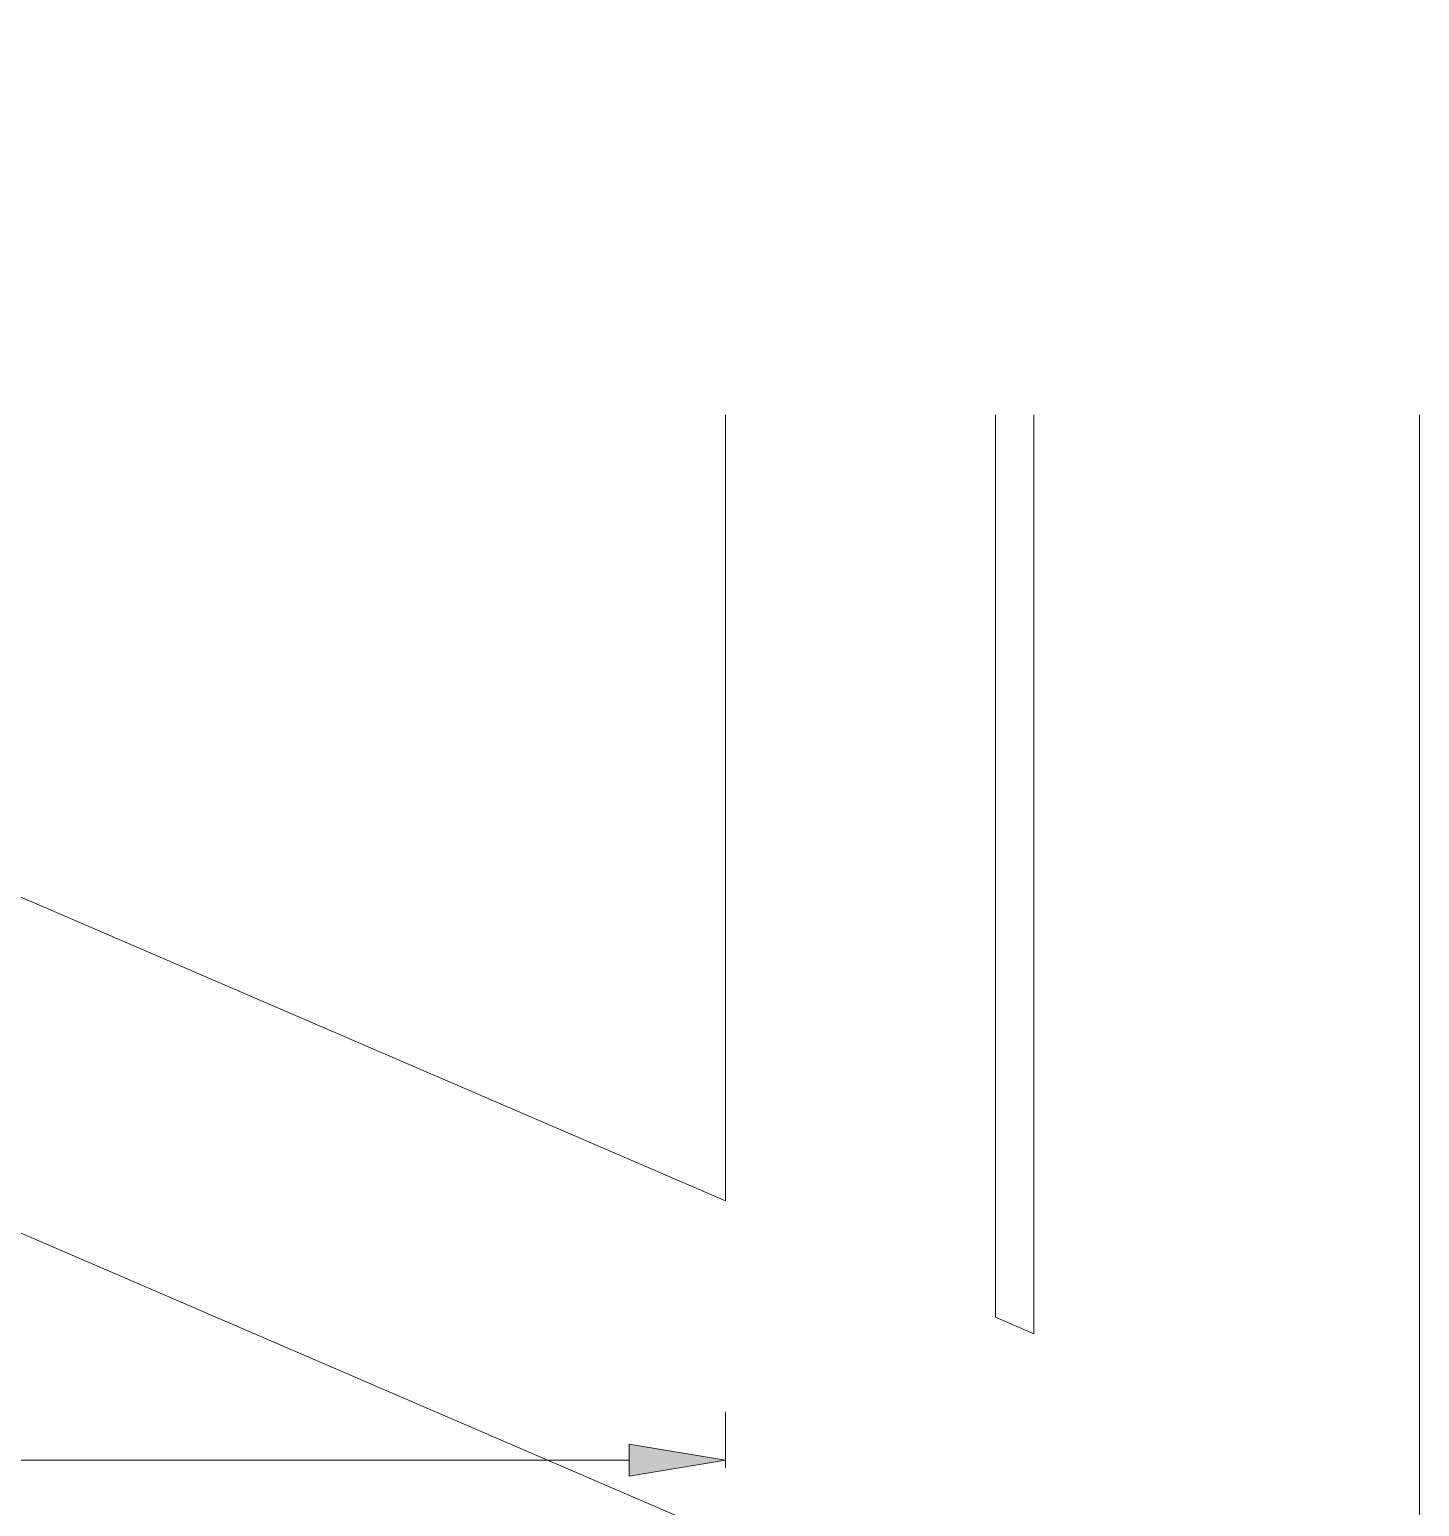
# Model space of a CAD drawing. Header units: metres. Extents: x 149 to 429, y -3 to 162.
# Drawn here: x 381.06 to 417.11, y 123.97 to 162.28 of the extents above; entities that cross this region are included whole.
import ezdxf

# ---------------------------------------------------------------- set-up
doc = ezdxf.new("R2010")
doc.units = ezdxf.units.M
doc.layers.add('1053_ARQ_BASE_MATADOURO_dwg', color=7, linetype='Continuous', lineweight=5, true_color=0x767676)

# ---------------------------------------------------------------- blocks, each defined once
blk = doc.blocks.new('1053_ARQ_BASE_MATADOURO_dwg_arq geral tgov-4039641-TÉRREO 1_20 - Dependente 2')
at = {"lineweight": 5, "true_color": 0xaaaaaa}
blk.add_hatch(color=253, dxfattribs=at).paths.add_polyline_path([(60, 41.568), (62.5, 41.984), (60, 42.401)])
at = {"color": 253, "lineweight": 5, "true_color": 0xaaaaaa}
for p, q in [((62.5, 48.711), (62.5, 69.099)), ((69.5, 45.694), (69.5, 69.099)), ((70.5, 45.264), (70.5, 69.099)), ((80.5, -40.422), (80.5, 69.099)), ((70.5, 45.264), (69.5, 45.694)), ((62.5, 41.784), (62.5, 43.234)), ((62.5, 41.984), (60, 42.401)), ((60, 42.401), (60, 41.568)), ((-60, 41.984), (60, 41.984)), ((60, 41.568), (62.5, 41.984))]:
    blk.add_line(p, q, dxfattribs=at)
at = {"color": 253, "lineweight": 5, "true_color": 0xaaaaaa, "flags": 128}
for points in [[(62.5, 48.711), (5.466, 73.29), (-5.99, 76.807), (-14.941, 79.089), (-26.488, 78.998), (-35.051, 75.611), (-47.963, 68.418), (-67.81, 53.824), (-79.081, 46.438)], [(62.5, 40), (2.701, 65.771), (-8.153, 69.103), (-15.913, 71.081), (-24.933, 71.01), (-31.618, 68.366), (-43.629, 61.675), (-63.244, 47.251), (-77.444, 37.947), (-79.081, 36.929)]]:
    blk.add_lwpolyline(points, dxfattribs=at)
blk = doc.blocks.new('1053_ARQ_BASE_MATADOURO_dwg-3625622-TÉRREO 1_20 - Dependente 2')
blk.add_blockref('1053_ARQ_BASE_MATADOURO_dwg_arq geral tgov-4039641-TÉRREO 1_20 - Dependente 2', (130.21, 83.186))

msp = doc.modelspace()

# ---------------------------------------------------------------- block references
at = {"layer": '1053_ARQ_BASE_MATADOURO_dwg', "color": 253, "true_color": 0xaaaaaa}
msp.add_blockref('1053_ARQ_BASE_MATADOURO_dwg-3625622-TÉRREO 1_20 - Dependente 2', (206.405, 0), dxfattribs=at)

doc.saveas('drawing.dxf')
